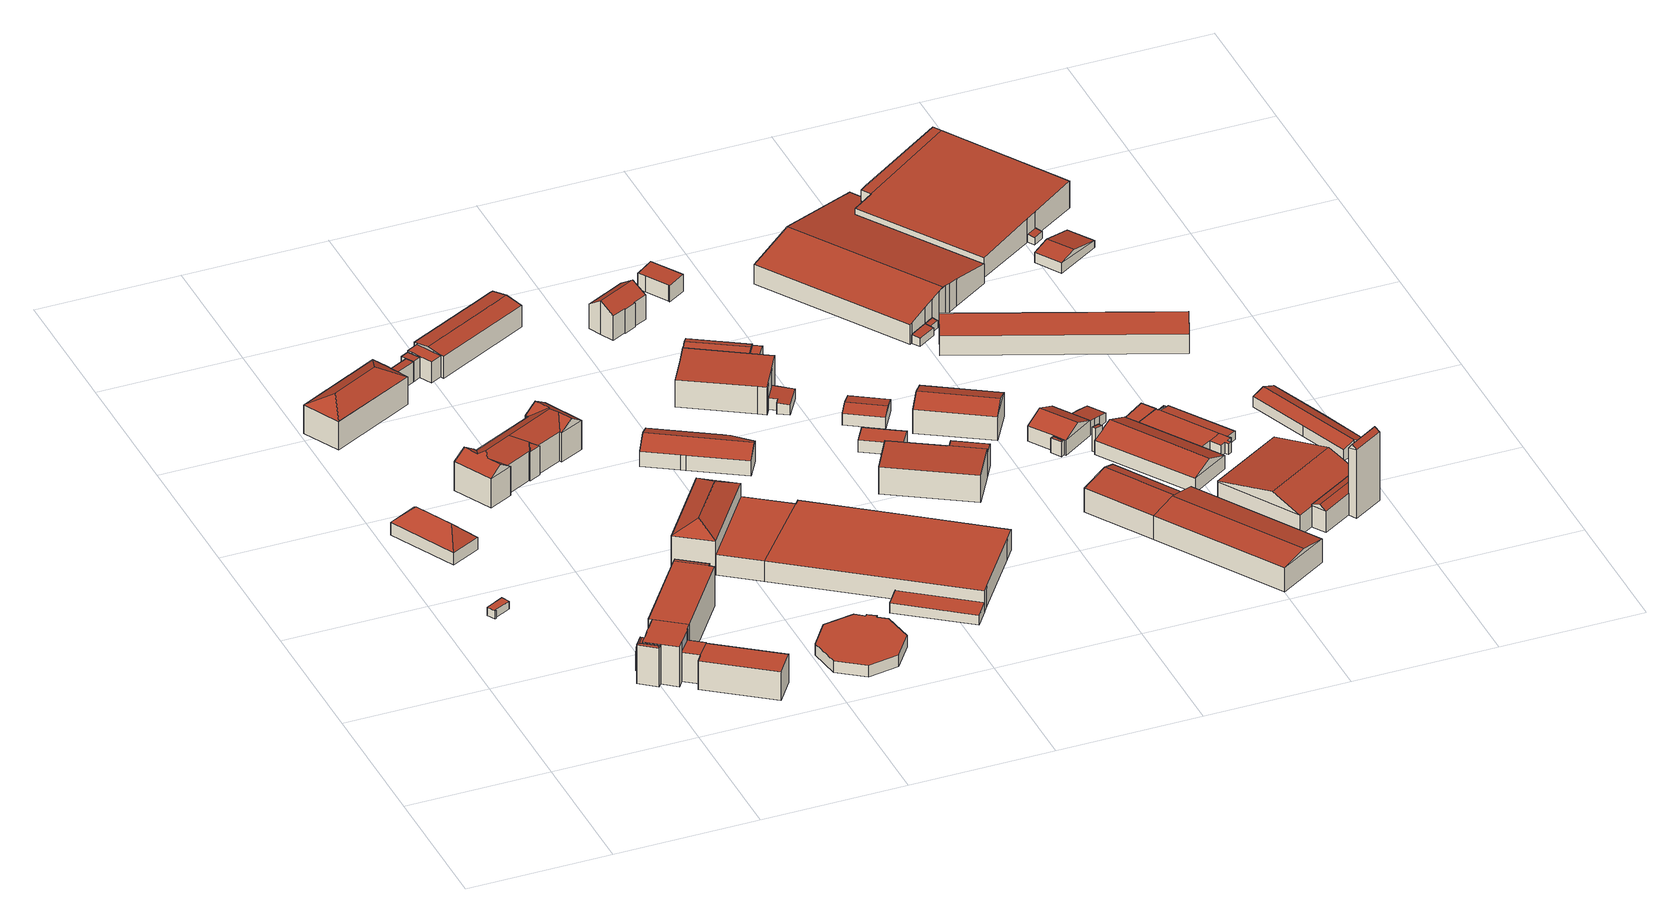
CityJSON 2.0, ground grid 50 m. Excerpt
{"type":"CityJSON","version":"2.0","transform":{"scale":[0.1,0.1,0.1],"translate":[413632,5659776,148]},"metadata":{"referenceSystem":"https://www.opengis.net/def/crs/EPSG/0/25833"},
"CityObjects":{
"building1":{"type":"Building","attributes":{"Dachtyp_tdc":"tdcPolyFlatRoof","Gemeindeschluessel":14612000,"Dachneigung":0,"QualitaetDacherkennung":0,"Geometrietyp2DReferenz":"3000","BezugspunktDach":"2000","measuredHeight":3,"function":"31001_2000"},"geometry":[{"type":"MultiSurface","lod":"2","boundaries":[[[0,1,2,3,4,5]],[[5,4,6,7]],[[4,3,8,6]],[[3,2,9,8]],[[2,1,10,9]],[[1,0,11,10]],[[0,5,7,11]],[[7,6,8,9,10,11]]],"semantics":{"surfaces":[{"type":"RoofSurface"},{"type":"WallSurface"},{"type":"GroundSurface"}],"values":[0,1,1,1,1,1,1,2]}}]},
"building2":{"type":"Building","attributes":{"Dachtyp_tdc":"tdcHipRoof","Gemeindeschluessel":14612000,"Dachneigung":44.14,"QualitaetDacherkennung":78,"Geometrietyp2DReferenz":"3000","measuredHeight":10.02,"function":"31001_2000","roofType":"3200"},"geometry":[{"type":"Solid","lod":"2","boundaries":[[[[12,13,14,15]],[[13,16,17,14]],[[16,18,19,17]],[[18,12,15,19]],[[16,13,20]],[[12,18,21]],[[13,12,21,20]],[[18,16,20,21]],[[15,14,17,19]]]],"semantics":{"surfaces":[{"type":"WallSurface"},{"type":"RoofSurface"},{"type":"GroundSurface"}],"values":[[0,0,0,0,1,1,1,1,2]]}}]},
"building3":{"type":"Building","attributes":{"Gemeindeschluessel":14612000,"Geometrietyp2DReferenz":"3000","function":"31001_9998","roofType":"9999"},"children":["building3-1","building3-2","building3-3","building3-4","building3-5","building3-6","building3-7"]},
"building3-1":{"type":"BuildingPart","attributes":{"Dachtyp_tdc":"tdcFreeFormRoof","Dachneigung":21.43,"QualitaetDacherkennung":30,"Geometrietyp2DReferenz":"3000","measuredHeight":14.86,"roofType":"5000"},"parents":["building3"],"geometry":[{"type":"MultiSurface","lod":"2","boundaries":[[[22,23,24,25]],[[23,26,27,24]],[[26,28,29,27]],[[28,30,31,29]],[[32,33,34,30]],[[32,30,28]],[[35,33,32,28,26]],[[36,35,26,23]],[[36,23,22]],[[33,35,36,22,34]],[[25,24,27,29,31,37]]],"semantics":{"surfaces":[{"type":"WallSurface"},{"type":"RoofSurface"},{"type":"GroundSurface"}],"values":[0,0,0,0,1,1,1,1,1,1,2]}}]},
"building3-2":{"type":"BuildingPart","attributes":{"Dachtyp_tdc":"tdcPolyFlatRoof","Dachneigung":0,"QualitaetDacherkennung":71,"Geometrietyp2DReferenz":"3000","measuredHeight":10.78,"roofType":"1000"},"parents":["building3"],"geometry":[{"type":"MultiSurface","lod":"2","boundaries":[[[38,39,40,41]],[[39,42,43,40]],[[44,45,46,47]],[[45,38,41,46]],[[45,44,42,39,38]],[[41,40,43,47,46]]],"semantics":{"surfaces":[{"type":"WallSurface"},{"type":"RoofSurface"},{"type":"GroundSurface"}],"values":[0,0,0,0,1,2]}}]},
"building3-3":{"type":"BuildingPart","attributes":{"Dachtyp_tdc":"tdcPolyFlatRoof","Dachneigung":0,"QualitaetDacherkennung":77,"Geometrietyp2DReferenz":"3000","measuredHeight":15,"roofType":"1000"},"parents":["building3"],"geometry":[{"type":"MultiSurface","lod":"2","boundaries":[[[48,49,50]],[[48,51,52,49]],[[51,53,22,25,52]],[[54,55,56,57,31,30]],[[58,59,60,61,62,63]],[[64,65,66,67,68]],[[65,69,70,71,66]],[[69,65,64,59,58,55,54,72,53,51,48]],[[49,52,25,37,31,57,62,61,67,66,71]]],"semantics":{"surfaces":[{"type":"WallSurface"},{"type":"RoofSurface"},{"type":"GroundSurface"}],"values":[0,0,0,0,0,0,0,1,2]}}]},
"building3-4":{"type":"BuildingPart","attributes":{"Dachtyp_tdc":"tdcPolyFlatRoof","Dachneigung":0,"QualitaetDacherkennung":55,"Geometrietyp2DReferenz":"3000","measuredHeight":14.89,"roofType":"1000"},"parents":["building3"],"geometry":[{"type":"MultiSurface","lod":"2","boundaries":[[[60,73,74,61]],[[73,75,76,77,74]],[[78,79,80,81,82]],[[79,68,67,80]],[[68,79,78,75,73,60]],[[61,74,77,81,80,67]]],"semantics":{"surfaces":[{"type":"WallSurface"},{"type":"RoofSurface"},{"type":"GroundSurface"}],"values":[0,0,0,0,1,2]}}]},
"building3-5":{"type":"BuildingPart","attributes":{"Dachtyp_tdc":"tdcGableRoof","Dachneigung":65.38,"QualitaetDacherkennung":5,"Geometrietyp2DReferenz":"3000","measuredHeight":8.2,"roofType":"3100"},"parents":["building3"],"geometry":[{"type":"MultiSurface","lod":"2","boundaries":[[[56,83,84,57]],[[83,85,86,84]],[[85,63,62,86]],[[85,83,87]],[[83,56,88,87]],[[63,85,87,88]],[[57,84,86,62]]],"semantics":{"surfaces":[{"type":"WallSurface"},{"type":"RoofSurface"},{"type":"GroundSurface"}],"values":[0,0,0,0,1,1,2]}}]},
"building3-6":{"type":"BuildingPart","attributes":{"Dachtyp_tdc":"tdcPolyFlatRoof","Dachneigung":0,"QualitaetDacherkennung":82,"Geometrietyp2DReferenz":"3000","measuredHeight":11.06,"roofType":"1000"},"parents":["building3"],"geometry":[{"type":"MultiSurface","lod":"2","boundaries":[[[89,50,49,43,42]],[[70,90,47,71]],[[90,44,47]],[[70,50,89,90]],[[43,49,71,47]]],"semantics":{"surfaces":[{"type":"WallSurface"},{"type":"RoofSurface"},{"type":"GroundSurface"}],"values":[0,0,0,1,2]}}]},
"building3-7":{"type":"BuildingPart","attributes":{"Dachtyp_tdc":"tdcPolyFlatRoof","Dachneigung":7.78,"QualitaetDacherkennung":35,"Geometrietyp2DReferenz":"3000","measuredHeight":14.81,"roofType":"2100"},"parents":["building3"],"geometry":[{"type":"MultiSurface","lod":"2","boundaries":[[[91,82,81,92]],[[76,93,94,77]],[[93,91,92,94]],[[93,76,82,91]],[[92,81,77,94]]],"semantics":{"surfaces":[{"type":"WallSurface"},{"type":"RoofSurface"},{"type":"GroundSurface"}],"values":[0,0,0,1,2]}}]},
"building4":{"type":"Building","attributes":{"Dachtyp_tdc":"tdcFreeFormRoof","Gemeindeschluessel":14612000,"Dachneigung":28.61,"QualitaetDacherkennung":52,"Geometrietyp2DReferenz":"3000","measuredHeight":14.61,"function":"31001_2000","roofType":"5000"},"geometry":[{"type":"Solid","lod":"2","boundaries":[[[[95,96,97,98]],[[96,99,100,97]],[[99,101,102,100]],[[101,103,104,102]],[[103,105,106,104]],[[105,95,98,106]],[[107,103,101,99,96]],[[105,108,109,95]],[[107,96,95,109]],[[103,107,109,108]],[[105,103,108]],[[98,97,100,102,104,106]]]],"semantics":{"surfaces":[{"type":"WallSurface"},{"type":"RoofSurface"},{"type":"GroundSurface"}],"values":[[0,0,0,0,0,0,1,1,1,1,0,2]]}}]},
"building5":{"type":"Building","attributes":{"Dachtyp_tdc":"tdcPolyFlatRoof","Gemeindeschluessel":14612000,"Dachneigung":3.19,"QualitaetDacherkennung":68,"Geometrietyp2DReferenz":"3000","measuredHeight":7.58,"function":"31001_2000","roofType":"2100"},"geometry":[{"type":"Solid","lod":"2","boundaries":[[[[110,111,112,113]],[[111,114,115,112]],[[114,116,117,115]],[[116,110,113,117]],[[116,114,111,110]],[[113,112,115,117]]]],"semantics":{"surfaces":[{"type":"WallSurface"},{"type":"RoofSurface"},{"type":"GroundSurface"}],"values":[[0,0,0,0,1,2]]}}]},
"building6":{"type":"Building","attributes":{"Dachtyp_tdc":"tdcFreeFormRoof","Gemeindeschluessel":14612000,"Dachneigung":33.71,"QualitaetDacherkennung":66,"Geometrietyp2DReferenz":"3000","measuredHeight":15.22,"function":"31001_9998","roofType":"5000"},"geometry":[{"type":"Solid","lod":"2","boundaries":[[[[118,119,120,121]],[[119,122,123,120]],[[122,124,125,123]],[[124,126,127,125]],[[126,128,129,127]],[[128,130,131,129]],[[130,132,133,131]],[[132,134,135,133]],[[134,136,137,135]],[[136,138,139,137]],[[138,140,141,139]],[[140,142,143,141]],[[142,144,145,143]],[[144,146,147,145]],[[146,148,149,147]],[[148,118,121,149]],[[150,151,152,153,154,148,146]],[[155,150,146,144]],[[155,144,142]],[[156,157,151,150,155,142,140]],[[156,140,138]],[[157,156,138,136]],[[158,152,151,157,136,134]],[[159,158,134,132]],[[159,132,130]],[[152,158,159,130,128]],[[160,153,152,128,126]],[[161,160,126,124]],[[161,124,122]],[[162,154,153,160,161,122,119]],[[162,119,118]],[[154,162,118,148]],[[121,120,123,125,127,129,131,133,135,137,139,141,143,145,147,149]]]],"semantics":{"surfaces":[{"type":"WallSurface"},{"type":"RoofSurface"},{"type":"GroundSurface"}],"values":[[0,0,0,0,0,0,0,0,0,0,0,0,0,0,0,0,1,1,0,1,0,1,1,1,1,1,1,1,0,1,0,1,2]]}}]},
"building7":{"type":"Building","attributes":{"Dachtyp_tdc":"tdcPolyFlatRoof","Gemeindeschluessel":14612000,"Dachneigung":3.32,"QualitaetDacherkennung":42,"Geometrietyp2DReferenz":"3000","measuredHeight":7.61,"function":"31001_2000","roofType":"2100"},"geometry":[{"type":"Solid","lod":"2","boundaries":[[[[163,164,165,115]],[[164,166,167,165]],[[166,168,169,167]],[[168,170,171,169]],[[170,172,117,171]],[[172,163,115,117]],[[172,170,168,166,164,163]],[[115,165,167,169,171,117]]]],"semantics":{"surfaces":[{"type":"WallSurface"},{"type":"RoofSurface"},{"type":"GroundSurface"}],"values":[[0,0,0,0,0,0,1,2]]}}]},
"building8":{"type":"Building","attributes":{"Dachtyp_tdc":"tdcPolyFlatRoof","Gemeindeschluessel":14612000,"Dachneigung":0,"QualitaetDacherkennung":71,"Geometrietyp2DReferenz":"3000","measuredHeight":4.31,"function":"31001_9998","roofType":"1000"},"geometry":[{"type":"Solid","lod":"2","boundaries":[[[[173,174,175,176]],[[174,177,178,175]],[[177,179,180,178]],[[179,181,182,180]],[[181,183,184,182]],[[183,185,186,184]],[[185,187,188,186]],[[187,189,190,188]],[[189,191,192,190]],[[191,193,194,192]],[[193,195,196,194]],[[195,173,176,196]],[[195,193,191,189,187,185,183,181,179,177,174,173]],[[176,175,178,180,182,184,186,188,190,192,194,196]]]],"semantics":{"surfaces":[{"type":"WallSurface"},{"type":"RoofSurface"},{"type":"GroundSurface"}],"values":[[0,0,0,0,0,0,0,0,0,0,0,0,1,2]]}}]},
"building9":{"type":"Building","attributes":{"name":"njumii Bildungszentrum des Handwerk","Dachtyp_tdc":"tdcHipRoof","Gemeindeschluessel":14612000,"Dachneigung":28.1,"QualitaetDacherkennung":53,"Geometrietyp2DReferenz":"3000","measuredHeight":16.31,"function":"31001_3021","roofType":"3200"},"geometry":[{"type":"Solid","lod":"2","boundaries":[[[[197,198,199,200]],[[198,201,202,199]],[[201,203,204,202]],[[203,197,200,204]],[[201,198,205]],[[197,203,206]],[[198,197,206,205]],[[203,201,205,206]],[[200,199,202,204]]]],"semantics":{"surfaces":[{"type":"WallSurface"},{"type":"RoofSurface"},{"type":"GroundSurface"}],"values":[[0,0,0,0,1,1,1,1,2]]}}]},
"building10":{"type":"Building","attributes":{"Gemeindeschluessel":14612000,"Geometrietyp2DReferenz":"3000","function":"31001_2000","roofType":"9999"},"children":["building10-1","building10-2"]},
"building10-1":{"type":"BuildingPart","attributes":{"Dachtyp_tdc":"tdcGableRoof","Dachneigung":10.01,"QualitaetDacherkennung":63,"Geometrietyp2DReferenz":"3000","measuredHeight":9.34,"roofType":"3100"},"parents":["building10"],"geometry":[{"type":"MultiSurface","lod":"2","boundaries":[[[207,208,209]],[[210,211,212]],[[210,213,214,211]],[[213,215,216,214]],[[215,217,218,216]],[[217,219,220,218]],[[219,221,222,220]],[[221,223,224,222]],[[223,225,226,224]],[[225,227,228,226]],[[227,229,230,228]],[[229,207,209,230]],[[225,223,221,219,217,215,213,210,231]],[[231,207,229,227,225]],[[209,232,211,214,216,218,220,222,224,226,228,230]]],"semantics":{"surfaces":[{"type":"WallSurface"},{"type":"RoofSurface"},{"type":"GroundSurface"}],"values":[0,0,0,0,0,0,0,0,0,0,0,0,1,1,2]}}]},
"building10-2":{"type":"BuildingPart","attributes":{"Dachtyp_tdc":"tdcPolyFlatRoof","Dachneigung":0,"QualitaetDacherkennung":56,"Geometrietyp2DReferenz":"3000","measuredHeight":8.01,"roofType":"1000"},"parents":["building10"],"geometry":[{"type":"MultiSurface","lod":"2","boundaries":[[[208,233,234,209]],[[233,235,236,234]],[[235,237,238,236]],[[237,239,240,238]],[[239,212,211,240]],[[239,237,235,233,208,241,212]],[[211,232,209,234,236,238,240]]],"semantics":{"surfaces":[{"type":"WallSurface"},{"type":"RoofSurface"},{"type":"GroundSurface"}],"values":[0,0,0,0,0,1,2]}}]},
"building11":{"type":"Building","attributes":{"Dachtyp_tdc":"tdcFreeFormRoof","Gemeindeschluessel":14612000,"Dachneigung":21.23,"QualitaetDacherkennung":90,"Geometrietyp2DReferenz":"3000","measuredHeight":8.25,"function":"31001_2000","roofType":"5000"},"geometry":[{"type":"Solid","lod":"2","boundaries":[[[[242,243,244,245]],[[243,246,247,244]],[[246,248,249,247]],[[248,250,251,249]],[[250,252,253,251]],[[252,254,255,253]],[[254,256,257,255]],[[256,242,245,257]],[[258,254,252,250,248,259]],[[242,256,258,259,246,243]],[[256,254,258]],[[248,246,259]],[[245,244,247,249,251,253,255,257]]]],"semantics":{"surfaces":[{"type":"WallSurface"},{"type":"RoofSurface"},{"type":"GroundSurface"}],"values":[[0,0,0,0,0,0,0,0,1,1,0,0,2]]}}]},
"building12":{"type":"Building","attributes":{"name":"njumii Bildungszentrum des Handwerk","Gemeindeschluessel":14612000,"Geometrietyp2DReferenz":"3000","function":"31001_3021","roofType":"9999"},"children":["building12-1","building12-2"]},
"building12-1":{"type":"BuildingPart","attributes":{"Dachtyp_tdc":"tdcPolyFlatRoof","Dachneigung":0,"QualitaetDacherkennung":33,"Geometrietyp2DReferenz":"3000","measuredHeight":7.77,"roofType":"1000"},"parents":["building12"],"geometry":[{"type":"MultiSurface","lod":"2","boundaries":[[[260,261,204,262,263]],[[261,264,202,204]],[[264,265,266,267,202]],[[265,264,261,260]],[[262,204,202,267]]],"semantics":{"surfaces":[{"type":"WallSurface"},{"type":"RoofSurface"},{"type":"GroundSurface"}],"values":[0,0,0,1,2]}}]},
"building12-2":{"type":"BuildingPart","attributes":{"Dachtyp_tdc":"tdcPolyFlatRoof","Dachneigung":0,"QualitaetDacherkennung":28,"Geometrietyp2DReferenz":"3000","measuredHeight":7.71,"roofType":"1000"},"parents":["building12"],"geometry":[{"type":"MultiSurface","lod":"2","boundaries":[[[266,268,269,267]],[[268,270,271,269]],[[270,272,273,271]],[[272,274,275,273]],[[274,276,277,275]],[[276,278,279,277]],[[278,263,262,279]],[[278,276,274,272,270,268,266,263]],[[262,267,269,271,273,275,277,279]]],"semantics":{"surfaces":[{"type":"WallSurface"},{"type":"RoofSurface"},{"type":"GroundSurface"}],"values":[0,0,0,0,0,0,0,1,2]}}]},
"building13":{"type":"Building","attributes":{"name":"njumii Bildungszentrum des Handwerk","Dachtyp_tdc":"tdcPolyFlatRoof","Gemeindeschluessel":14612000,"Dachneigung":0,"QualitaetDacherkennung":77,"Geometrietyp2DReferenz":"3000","measuredHeight":3.69,"function":"31001_3021","roofType":"1000"},"geometry":[{"type":"Solid","lod":"2","boundaries":[[[[280,281,282,283]],[[284,285,286,287]],[[283,282,285,284]],[[282,281,286,285]],[[281,280,287,286]],[[280,283,284,287]]]],"semantics":{"surfaces":[{"type":"RoofSurface"},{"type":"GroundSurface"},{"type":"WallSurface"}],"values":[[0,1,2,2,2,2]]}}]},
"building14":{"type":"Building","attributes":{"Dachtyp_tdc":"tdcGableRoof","Gemeindeschluessel":14612000,"Dachneigung":32.57,"QualitaetDacherkennung":72,"Geometrietyp2DReferenz":"3000","measuredHeight":12.5,"function":"31001_9998","roofType":"3100"},"geometry":[{"type":"Solid","lod":"2","boundaries":[[[[288,289,290,291]],[[289,292,293,290]],[[292,294,295,293]],[[294,296,297,295]],[[296,298,299,297]],[[298,300,301,299]],[[300,302,303,301]],[[302,304,305,303]],[[304,306,307,305]],[[306,288,291,307]],[[302,300,298,296]],[[296,294,292,289,288,306,304,302]],[[291,290,293,295,297,299,301,303,305,307]]]],"semantics":{"surfaces":[{"type":"WallSurface"},{"type":"RoofSurface"},{"type":"GroundSurface"}],"values":[[0,0,0,0,0,0,0,0,0,0,1,1,2]]}}]},
"building15":{"type":"Building","attributes":{"Dachtyp_tdc":"tdcPolyFlatRoof","Gemeindeschluessel":14612000,"Dachneigung":6.71,"QualitaetDacherkennung":59,"Geometrietyp2DReferenz":"3000","measuredHeight":12.02,"function":"31001_2000","roofType":"2100"},"geometry":[{"type":"Solid","lod":"2","boundaries":[[[[308,309,310,311]],[[309,312,313,310]],[[312,314,315,313]],[[314,316,317,315]],[[316,318,319,317]],[[318,320,321,319]],[[320,322,323,321]],[[322,308,311,323]],[[322,320,318,316,314,312,309,308]],[[311,310,313,315,317,319,321,323]]]],"semantics":{"surfaces":[{"type":"WallSurface"},{"type":"RoofSurface"},{"type":"GroundSurface"}],"values":[[0,0,0,0,0,0,0,0,1,2]]}}]},
"building16":{"type":"Building","attributes":{"Dachtyp_tdc":"tdcPolyFlatRoof","Gemeindeschluessel":14612000,"Dachneigung":4.44,"QualitaetDacherkennung":69,"Geometrietyp2DReferenz":"3000","measuredHeight":4.45,"function":"31001_2000","roofType":"2100"},"geometry":[{"type":"Solid","lod":"2","boundaries":[[[[324,325,326,327]],[[325,328,329,326]],[[328,330,331,329]],[[330,332,333,331]],[[332,334,335,333]],[[334,324,327,335]],[[334,332,330,328,325,324]],[[327,326,329,331,333,335]]]],"semantics":{"surfaces":[{"type":"WallSurface"},{"type":"RoofSurface"},{"type":"GroundSurface"}],"values":[[0,0,0,0,0,0,1,2]]}}]},
"building17":{"type":"Building","attributes":{"Dachtyp_tdc":"tdcGableRoof","Gemeindeschluessel":14612000,"Dachneigung":14.86,"QualitaetDacherkennung":78,"Geometrietyp2DReferenz":"3000","measuredHeight":4.17,"function":"31001_2000","roofType":"3100"},"geometry":[{"type":"Solid","lod":"2","boundaries":[[[[336,337,338,339]],[[337,340,341,338]],[[340,342,343,341]],[[342,336,339,343]],[[340,337,344]],[[336,342,345]],[[337,336,345,344]],[[342,340,344,345]],[[339,338,341,343]]]],"semantics":{"surfaces":[{"type":"WallSurface"},{"type":"RoofSurface"},{"type":"GroundSurface"}],"values":[[0,0,0,0,0,0,1,1,2]]}}]},
"building18":{"type":"Building","attributes":{"Dachtyp_tdc":"tdcPolyFlatRoof","Gemeindeschluessel":14612000,"Dachneigung":0,"QualitaetDacherkennung":74,"Geometrietyp2DReferenz":"3000","measuredHeight":3,"function":"31001_2000","roofType":"1000"},"geometry":[{"type":"Solid","lod":"2","boundaries":[[[[346,347,348,349]],[[347,350,351,348]],[[350,352,353,351]],[[352,346,349,353]],[[352,350,347,346]],[[349,348,351,353]]]],"semantics":{"surfaces":[{"type":"WallSurface"},{"type":"RoofSurface"},{"type":"GroundSurface"}],"values":[[0,0,0,0,1,2]]}}]},
"building19":{"type":"Building","attributes":{"Dachtyp_tdc":"tdcPolyFlatRoof","Gemeindeschluessel":14612000,"Dachneigung":0,"QualitaetDacherkennung":58,"Geometrietyp2DReferenz":"3000","measuredHeight":4.55,"function":"31001_2000","roofType":"1000"},"geometry":[{"type":"Solid","lod":"2","boundaries":[[[[354,355,356,357]],[[355,358,359,356]],[[358,360,361,359]],[[360,354,357,361]],[[360,358,355,354]],[[357,356,359,361]]]],"semantics":{"surfaces":[{"type":"WallSurface"},{"type":"RoofSurface"},{"type":"GroundSurface"}],"values":[[0,0,0,0,1,2]]}}]},
"building20":{"type":"Building","attributes":{"Dachtyp_tdc":"tdcPolyFlatRoof","Gemeindeschluessel":14612000,"Dachneigung":4.33,"QualitaetDacherkennung":83,"Geometrietyp2DReferenz":"3000","measuredHeight":6.49,"function":"31001_2000","roofType":"2100"},"geometry":[{"type":"Solid","lod":"2","boundaries":[[[[362,363,364,365]],[[363,366,367,364]],[[366,368,369,367]],[[368,370,371,369]],[[370,372,373,371]],[[372,374,375,373]],[[374,376,377,375]],[[376,362,365,377]],[[376,374,372,370,368,366,363,362]],[[365,364,367,369,371,373,375,377]]]],"semantics":{"surfaces":[{"type":"WallSurface"},{"type":"RoofSurface"},{"type":"GroundSurface"}],"values":[[0,0,0,0,0,0,0,0,1,2]]}}]},
"building21":{"type":"Building","attributes":{"Gemeindeschluessel":14612000,"Geometrietyp2DReferenz":"3000","function":"31001_2000","roofType":"9999"},"children":["building21-1","building21-2"]},
"building21-1":{"type":"BuildingPart","attributes":{"Dachtyp_tdc":"tdcPolyFlatRoof","Dachneigung":3.31,"QualitaetDacherkennung":90,"Geometrietyp2DReferenz":"3000","measuredHeight":11.07,"roofType":"2100"},"parents":["building21"],"geometry":[{"type":"MultiSurface","lod":"2","boundaries":[[[378,379,380,381]],[[379,382,383,384,380]],[[385,386,387,388,389]],[[386,378,381,387]],[[386,385,382,379,378]],[[381,380,384,388,387]]],"semantics":{"surfaces":[{"type":"WallSurface"},{"type":"RoofSurface"},{"type":"GroundSurface"}],"values":[0,0,0,0,1,2]}}]},
"building21-2":{"type":"BuildingPart","attributes":{"Dachtyp_tdc":"tdcPolyFlatRoof","Dachneigung":3.82,"QualitaetDacherkennung":57,"Geometrietyp2DReferenz":"3000","measuredHeight":8.74,"roofType":"2100"},"parents":["building21"],"geometry":[{"type":"MultiSurface","lod":"2","boundaries":[[[390,389,388,391]],[[383,392,393,384]],[[392,390,391,393]],[[392,383,389,390]],[[391,388,384,393]]],"semantics":{"surfaces":[{"type":"WallSurface"},{"type":"RoofSurface"},{"type":"GroundSurface"}],"values":[0,0,0,1,2]}}]},
"building22":{"type":"Building","attributes":{"Dachtyp_tdc":"tdcGableRoof","Gemeindeschluessel":14612000,"Dachneigung":11.08,"QualitaetDacherkennung":81,"Geometrietyp2DReferenz":"3000","measuredHeight":5.49,"function":"31001_2000","roofType":"3100"},"geometry":[{"type":"Solid","lod":"2","boundaries":[[[[394,395,396,397]],[[398,399,400,401]],[[402,403,399,398]],[[403,395,400,399]],[[395,394,401,400]],[[394,402,398,401]],[[395,403,396]],[[402,394,397]],[[403,402,397,396]]]],"semantics":{"surfaces":[{"type":"RoofSurface"},{"type":"GroundSurface"},{"type":"WallSurface"}],"values":[[0,1,2,2,2,2,2,2,0]]}}]},
"building23":{"type":"Building","attributes":{"Dachtyp_tdc":"tdcGableRoof","Gemeindeschluessel":14612000,"Dachneigung":19.67,"QualitaetDacherkennung":90,"Geometrietyp2DReferenz":"3000","measuredHeight":11.4,"function":"31001_2000","roofType":"3100"},"geometry":[{"type":"Solid","lod":"2","boundaries":[[[[404,405,406,407]],[[405,408,409,406]],[[408,410,411,409]],[[410,404,407,411]],[[408,405,412]],[[404,410,413]],[[405,404,413,412]],[[410,408,412,413]],[[407,406,409,411]]]],"semantics":{"surfaces":[{"type":"WallSurface"},{"type":"RoofSurface"},{"type":"GroundSurface"}],"values":[[0,0,0,0,0,0,1,1,2]]}}]},
"building24":{"type":"Building","attributes":{"Dachtyp_tdc":"tdcFreeFormRoof","Gemeindeschluessel":14612000,"Dachneigung":16.99,"QualitaetDacherkennung":19,"Geometrietyp2DReferenz":"3000","measuredHeight":5.71,"function":"31001_2000","roofType":"5000"},"geometry":[{"type":"Solid","lod":"2","boundaries":[[[[414,415,416,417]],[[415,418,419,416]],[[418,420,421,419]],[[420,414,417,421]],[[422,423,420,418]],[[422,418,415]],[[423,422,415,414]],[[423,414,420]],[[417,416,419,421]]]],"semantics":{"surfaces":[{"type":"WallSurface"},{"type":"RoofSurface"},{"type":"GroundSurface"}],"values":[[0,0,0,0,1,1,1,1,2]]}}]},
"building25":{"type":"Building","attributes":{"Dachtyp_tdc":"tdcFreeFormRoof","Gemeindeschluessel":14612000,"Dachneigung":25.31,"QualitaetDacherkennung":89,"Geometrietyp2DReferenz":"3000","measuredHeight":8.8,"function":"31001_2000","roofType":"5000"},"geometry":[{"type":"Solid","lod":"2","boundaries":[[[[424,425,426,427]],[[425,428,429,426]],[[428,430,431,429]],[[430,432,433,431]],[[432,434,435,433]],[[434,436,437,435]],[[436,424,427,437]],[[438,432,430,428,439]],[[436,434,438,439,425,424]],[[428,425,439]],[[434,432,438]],[[427,426,429,431,433,435,437]]]],"semantics":{"surfaces":[{"type":"WallSurface"},{"type":"RoofSurface"},{"type":"GroundSurface"}],"values":[[0,0,0,0,0,0,0,1,1,0,0,2]]}}]},
"building26":{"type":"Building","attributes":{"Dachtyp_tdc":"tdcPolyFlatRoof","Gemeindeschluessel":14612000,"Dachneigung":8.41,"QualitaetDacherkennung":62,"Geometrietyp2DReferenz":"3000","measuredHeight":3.42,"function":"31001_2000","roofType":"2100"},"geometry":[{"type":"Solid","lod":"2","boundaries":[[[[440,441,442,443]],[[441,444,445,442]],[[444,446,447,445]],[[446,448,449,447]],[[448,440,443,449]],[[448,446,444,441,440]],[[443,442,445,447,449]]]],"semantics":{"surfaces":[{"type":"WallSurface"},{"type":"RoofSurface"},{"type":"GroundSurface"}],"values":[[0,0,0,0,0,1,2]]}}]},
"building27":{"type":"Building","attributes":{"Gemeindeschluessel":14612000,"Geometrietyp2DReferenz":"3000","function":"31001_2000","roofType":"9999"},"children":["building27-1","building27-2"]},
"building27-1":{"type":"BuildingPart","attributes":{"Dachtyp_tdc":"tdcGableRoof","Dachneigung":10.46,"QualitaetDacherkennung":80,"Geometrietyp2DReferenz":"3000","measuredHeight":10.78,"roofType":"3100"},"parents":["building27"],"geometry":[{"type":"MultiSurface","lod":"2","boundaries":[[[450,451,452,453]],[[451,454,455,452]],[[454,456,457,455]],[[454,451,458]],[[451,450,459,460,461,458]],[[456,454,458,461]],[[453,452,455,457,462]]],"semantics":{"surfaces":[{"type":"WallSurface"},{"type":"RoofSurface"},{"type":"GroundSurface"}],"values":[0,0,0,0,1,1,2]}}]},
"building27-2":{"type":"BuildingPart","attributes":{"Dachtyp_tdc":"tdcGableRoof","Dachneigung":10,"QualitaetDacherkennung":75,"Geometrietyp2DReferenz":"3000","measuredHeight":10.82,"roofType":"3100"},"parents":["building27"],"geometry":[{"type":"MultiSurface","lod":"2","boundaries":[[[463,464,465,462,466]],[[467,468,457,456]],[[467,463,466,468]],[[463,467,469]],[[464,463,469,470,459]],[[467,456,460,470,469]],[[466,462,457,468]]],"semantics":{"surfaces":[{"type":"WallSurface"},{"type":"RoofSurface"},{"type":"GroundSurface"}],"values":[0,0,0,0,1,1,2]}}]},
"building28":{"type":"Building","attributes":{"Dachtyp_tdc":"tdcPolyFlatRoof","Gemeindeschluessel":14612000,"Dachneigung":13.82,"QualitaetDacherkennung":36,"Geometrietyp2DReferenz":"3000","measuredHeight":9.04,"function":"31001_2000","roofType":"2100"},"geometry":[{"type":"Solid","lod":"2","boundaries":[[[[471,472,473,474]],[[472,475,476,473]],[[475,477,478,476]],[[477,471,474,478]],[[477,475,472,471]],[[474,473,476,478]]]],"semantics":{"surfaces":[{"type":"WallSurface"},{"type":"RoofSurface"},{"type":"GroundSurface"}],"values":[[0,0,0,0,1,2]]}}]},
"building29":{"type":"Building","attributes":{"Dachtyp_tdc":"tdcPolyFlatRoof","Gemeindeschluessel":14612000,"Dachneigung":12.2,"QualitaetDacherkennung":61,"Geometrietyp2DReferenz":"3000","measuredHeight":3.18,"function":"31001_2000","roofType":"2100"},"geometry":[{"type":"Solid","lod":"2","boundaries":[[[[479,480,481,482]],[[480,483,484,481]],[[483,485,486,484]],[[485,479,482,486]],[[485,483,480,479]],[[482,481,484,486]]]],"semantics":{"surfaces":[{"type":"WallSurface"},{"type":"RoofSurface"},{"type":"GroundSurface"}],"values":[[0,0,0,0,1,2]]}}]},
"building30":{"type":"Building","attributes":{"Dachtyp_tdc":"tdcFreeFormRoof","Gemeindeschluessel":14612000,"Dachneigung":10,"QualitaetDacherkennung":24,"Geometrietyp2DReferenz":"3000","measuredHeight":11.4,"function":"31001_2000","roofType":"5000"},"geometry":[{"type":"Solid","lod":"2","boundaries":[[[[487,488,489,490]],[[488,491,492,489]],[[491,493,494,492]],[[493,495,496,494]],[[495,497,498,496]],[[497,499,500,498]],[[499,501,502,500]],[[501,503,504,502]],[[503,505,506,504]],[[505,507,508,506]],[[507,509,510,508]],[[509,511,512,510]],[[511,513,484,512]],[[513,514,481,484]],[[514,487,490,481]],[[507,505,503,501,499,497,495,493,515,516,509]],[[493,491,515]],[[511,509,516]],[[490,489,492,494,496,498,500,502,504,506,508,510,512,484,481]],[[513,511,516,515,491,488,487,514]]]],"semantics":{"surfaces":[{"type":"WallSurface"},{"type":"RoofSurface"},{"type":"GroundSurface"}],"values":[[0,0,0,0,0,0,0,0,0,0,0,0,0,0,0,1,0,0,2,1]]}}]},
"building31":{"type":"Building","attributes":{"Dachtyp_tdc":"tdcPolyFlatRoof","Gemeindeschluessel":14612000,"Dachneigung":12.54,"QualitaetDacherkennung":54,"Geometrietyp2DReferenz":"3000","measuredHeight":5.36,"function":"31001_2000","roofType":"2100"},"geometry":[{"type":"Solid","lod":"2","boundaries":[[[[517,518,519,520]],[[518,521,522,519]],[[521,523,524,522]],[[523,525,526,524]],[[525,527,528,526]],[[527,529,530,528]],[[529,517,520,530]],[[529,527,525,523,521,518,517]],[[520,519,522,524,526,528,530]]]],"semantics":{"surfaces":[{"type":"WallSurface"},{"type":"RoofSurface"},{"type":"GroundSurface"}],"values":[[0,0,0,0,0,0,0,1,2]]}}]},
"building32":{"type":"Building","attributes":{"Dachtyp_tdc":"tdcFreeFormRoof","Gemeindeschluessel":14612000,"Dachneigung":22.69,"QualitaetDacherkennung":91,"Geometrietyp2DReferenz":"3000","measuredHeight":8.58,"function":"31001_2000","roofType":"5000"},"geometry":[{"type":"Solid","lod":"2","boundaries":[[[[531,532,533,534]],[[532,535,536,533]],[[535,537,538,536]],[[537,539,540,538]],[[539,541,542,540]],[[541,543,544,542]],[[543,545,546,544]],[[545,531,534,546]],[[547,545,543,541,539,548]],[[531,547,548,537,535,532]],[[531,545,547]],[[539,537,548]],[[534,533,536,538,540,542,544,546]]]],"semantics":{"surfaces":[{"type":"WallSurface"},{"type":"RoofSurface"},{"type":"GroundSurface"}],"values":[[0,0,0,0,0,0,0,0,1,1,0,0,2]]}}]},
"building33":{"type":"Building","attributes":{"Dachtyp_tdc":"tdcPolyFlatRoof","Gemeindeschluessel":14612000,"Dachneigung":0,"QualitaetDacherkennung":70,"Geometrietyp2DReferenz":"3000","measuredHeight":3.95,"function":"31001_2000","roofType":"1000"},"geometry":[{"type":"Solid","lod":"2","boundaries":[[[[549,550,551,552]],[[550,553,554,551]],[[553,555,556,554]],[[555,549,552,556]],[[555,553,550,549]],[[552,551,554,556]]]],"semantics":{"surfaces":[{"type":"WallSurface"},{"type":"RoofSurface"},{"type":"GroundSurface"}],"values":[[0,0,0,0,1,2]]}}]},
"building34":{"type":"Building","attributes":{"Gemeindeschluessel":14612000,"Geometrietyp2DReferenz":"3000","function":"31001_2000","roofType":"9999"},"children":["building34-1","building34-2","building34-3"]},
"building34-1":{"type":"BuildingPart","attributes":{"Dachtyp_tdc":"tdcPolyFlatRoof","Dachneigung":2.57,"QualitaetDacherkennung":82,"Geometrietyp2DReferenz":"3000","measuredHeight":4.39,"roofType":"2100"},"parents":["building34"],"geometry":[{"type":"MultiSurface","lod":"2","boundaries":[[[557,558,559,560]],[[558,561,562,559]],[[561,563,564,562]],[[563,565,566,567,564]],[[568,569,570,571,572]],[[569,557,560,570]],[[569,568,573,574,575,565,563,561,558,557]],[[560,559,562,564,567,576,577,571,570]]],"semantics":{"surfaces":[{"type":"WallSurface"},{"type":"RoofSurface"},{"type":"GroundSurface"}],"values":[0,0,0,0,0,0,1,2]}}]},
"building34-2":{"type":"BuildingPart","attributes":{"Dachtyp_tdc":"tdcPolyFlatRoof","Dachneigung":4.39,"QualitaetDacherkennung":76,"Geometrietyp2DReferenz":"3000","measuredHeight":3.53,"roofType":"2100"},"parents":["building34"],"geometry":[{"type":"MultiSurface","lod":"2","boundaries":[[[578,579,580,581]],[[566,582,583,567]],[[582,578,581,583]],[[582,566,584,585,579,578]],[[581,580,577,576,567,583]]],"semantics":{"surfaces":[{"type":"WallSurface"},{"type":"RoofSurface"},{"type":"GroundSurface"}],"values":[0,0,0,1,2]}}]},
"building34-3":{"type":"BuildingPart","attributes":{"Dachtyp_tdc":"tdcPolyFlatRoof","Dachneigung":0,"QualitaetDacherkennung":81,"Geometrietyp2DReferenz":"3000","measuredHeight":4.07,"roofType":"1000"},"parents":["building34"],"geometry":[{"type":"MultiSurface","lod":"2","boundaries":[[[586,587,588,580,579]],[[587,589,590,588]],[[589,591,592,590]],[[591,593,594,592]],[[593,595,596,594]],[[595,597,598,596]],[[597,572,571,598]],[[597,595,593,591,589,587,586,599,573,572]],[[571,577,580,588,590,592,594,596,598]]],"semantics":{"surfaces":[{"type":"WallSurface"},{"type":"RoofSurface"},{"type":"GroundSurface"}],"values":[0,0,0,0,0,0,0,1,2]}}]},
"building35":{"type":"Building","attributes":{"Dachtyp_tdc":"tdcPolyFlatRoof","Gemeindeschluessel":14612000,"Dachneigung":0,"QualitaetDacherkennung":90,"Geometrietyp2DReferenz":"3000","measuredHeight":7.37,"function":"31001_2000","roofType":"1000"},"geometry":[{"type":"Solid","lod":"2","boundaries":[[[[600,601,602,603]],[[601,604,605,602]],[[604,606,607,605]],[[606,600,603,607]],[[606,604,601,600]],[[603,602,605,607]]]],"semantics":{"surfaces":[{"type":"WallSurface"},{"type":"RoofSurface"},{"type":"GroundSurface"}],"values":[[0,0,0,0,1,2]]}}]},
"building36":{"type":"Building","attributes":{"Gemeindeschluessel":14612000,"Geometrietyp2DReferenz":"3000","function":"31001_2000","roofType":"9999"},"children":["building36-1","building36-2","building36-3"]},
"building36-1":{"type":"BuildingPart","attributes":{"Dachtyp_tdc":"tdcGableRoof","Dachneigung":21.41,"QualitaetDacherkennung":17,"Geometrietyp2DReferenz":"3000","measuredHeight":9.7,"roofType":"3100"},"parents":["building36"],"geometry":[{"type":"MultiSurface","lod":"2","boundaries":[[[608,609,610,611,612]],[[613,614,615,616]],[[614,617,618,619,615]],[[620,621,622,623]],[[613,609,622,621,614]],[[608,623,622,609]],[[617,620,623,608]],[[614,621,620,617]],[[611,610,616,615,619]]],"semantics":{"surfaces":[{"type":"WallSurface"},{"type":"RoofSurface"},{"type":"GroundSurface"}],"values":[0,0,0,1,1,0,0,0,2]}}]},
"building36-2":{"type":"BuildingPart","attributes":{"Dachtyp_tdc":"tdcGableRoof","Dachneigung":54.17,"QualitaetDacherkennung":5,"Geometrietyp2DReferenz":"3000","measuredHeight":27.22,"roofType":"3100"},"parents":["building36"],"geometry":[{"type":"MultiSurface","lod":"2","boundaries":[[[624,625,626,627]],[[625,628,613,616,626]],[[629,624,627,610,609]],[[628,625,630]],[[624,629,631]],[[625,624,631,630]],[[629,628,630,631]],[[627,626,616,610]]],"semantics":{"surfaces":[{"type":"WallSurface"},{"type":"RoofSurface"},{"type":"GroundSurface"}],"values":[0,0,0,0,0,1,1,2]}}]},
"building36-3":{"type":"BuildingPart","attributes":{"Dachtyp_tdc":"tdcGableRoof","Dachneigung":11.41,"QualitaetDacherkennung":9,"Geometrietyp2DReferenz":"3000","measuredHeight":12.42,"roofType":"3100"},"parents":["building36"],"geometry":[{"type":"MultiSurface","lod":"2","boundaries":[[[632,612,611,633]],[[618,634,635,619]],[[634,636,637,635]],[[636,632,633,637]],[[638,639,640,641]],[[618,612,640,639,634]],[[632,641,640,612]],[[636,638,641,632]],[[634,639,638,636]],[[633,611,619,635,637]]],"semantics":{"surfaces":[{"type":"WallSurface"},{"type":"RoofSurface"},{"type":"GroundSurface"}],"values":[0,0,0,0,1,1,0,0,0,2]}}]},
"building37":{"type":"Building","attributes":{"Gemeindeschluessel":14612000,"Geometrietyp2DReferenz":"3000","function":"31001_2000","roofType":"9999"},"children":["building37-1","building37-2"]},
"building37-1":{"type":"BuildingPart","attributes":{"Dachtyp_tdc":"tdcPolyFlatRoof","Dachneigung":3.37,"QualitaetDacherkennung":71,"Geometrietyp2DReferenz":"3000","measuredHeight":10.14,"roofType":"2100"},"parents":["building37"],"geometry":[{"type":"MultiSurface","lod":"2","boundaries":[[[642,643,644,645]],[[642,646,647,643]],[[646,648,649,647]],[[648,650,651,649]],[[650,652,653,651]],[[652,654,655,653]],[[654,656,657,655]],[[654,652,650,648,646,642,645,656]],[[657,644,643,647,649,651,653,655]]],"semantics":{"surfaces":[{"type":"WallSurface"},{"type":"RoofSurface"},{"type":"GroundSurface"}],"values":[0,0,0,0,0,0,0,1,2]}}]},
"building37-2":{"type":"BuildingPart","attributes":{"Dachtyp_tdc":"tdcPolyFlatRoof","Dachneigung":3.34,"QualitaetDacherkennung":59,"Geometrietyp2DReferenz":"3000","measuredHeight":10.12,"roofType":"2100"},"parents":["building37"],"geometry":[{"type":"MultiSurface","lod":"2","boundaries":[[[658,659,657,656]],[[658,660,661,659]],[[660,662,663,661]],[[662,645,644,663]],[[645,662,660,658,656]],[[657,659,661,663,644]]],"semantics":{"surfaces":[{"type":"WallSurface"},{"type":"RoofSurface"},{"type":"GroundSurface"}],"values":[0,0,0,0,1,2]}}]},
"building38":{"type":"Building","attributes":{"Dachtyp_tdc":"tdcPolyFlatRoof","Gemeindeschluessel":14612000,"Dachneigung":9.07,"QualitaetDacherkennung":56,"Geometrietyp2DReferenz":"3000","measuredHeight":3.07,"function":"31001_2000","roofType":"2100"},"geometry":[{"type":"Solid","lod":"2","boundaries":[[[[664,665,666,667]],[[665,668,669,666]],[[668,670,671,669]],[[670,664,667,671]],[[670,668,665,664]],[[667,666,669,671]]]],"semantics":{"surfaces":[{"type":"WallSurface"},{"type":"RoofSurface"},{"type":"GroundSurface"}],"values":[[0,0,0,0,1,2]]}}]},
"building39":{"type":"Building","attributes":{"Dachtyp_tdc":"tdcGableRoof","Gemeindeschluessel":14612000,"Dachneigung":13.53,"QualitaetDacherkennung":66,"Geometrietyp2DReferenz":"3000","measuredHeight":5.32,"function":"31001_2000","roofType":"3100"},"geometry":[{"type":"Solid","lod":"2","boundaries":[[[[672,673,674,675]],[[673,676,677,674]],[[676,678,679,677]],[[678,672,675,679]],[[676,673,680]],[[672,678,681]],[[673,672,681,680]],[[678,676,680,681]],[[675,674,677,679]]]],"semantics":{"surfaces":[{"type":"WallSurface"},{"type":"RoofSurface"},{"type":"GroundSurface"}],"values":[[0,0,0,0,0,0,1,1,2]]}}]},
"building40":{"type":"Building","attributes":{"Dachtyp_tdc":"tdcGableRoof","Gemeindeschluessel":14612000,"Dachneigung":21.51,"QualitaetDacherkennung":49,"Geometrietyp2DReferenz":"3000","measuredHeight":5.72,"function":"31001_2000","roofType":"3100"},"geometry":[{"type":"Solid","lod":"2","boundaries":[[[[682,683,684,685]],[[683,686,687,684]],[[686,688,689,687]],[[688,690,691,689]],[[690,692,693,691]],[[692,694,695,693]],[[694,696,697,695]],[[696,698,699,697]],[[698,682,685,699]],[[694,692,690,688,686]],[[686,683,682,698,696,694]],[[685,684,687,689,691,693,695,697,699]]]],"semantics":{"surfaces":[{"type":"WallSurface"},{"type":"RoofSurface"},{"type":"GroundSurface"}],"values":[[0,0,0,0,0,0,0,0,0,1,1,2]]}}]}
},
"vertices":[
[168,854,41],[226,883,41],[213,910,41],[150,878,41],[165,849,41],[170,851,41],[165,849,11],[170,851,11],[150,878,11],[213,910,11],[226,883,11],[168,854,11],
[163,1180,55],[46,1411,55],[46,1411,8],[163,1180,8],[148,1463,54],[148,1463,8],[266,1231,53],[266,1231,8],[123,1387,109],[189,1257,109],
[503,317,155],[493,304,155],[493,304,10],[503,317,10],[435,348,155],[435,348,10],[462,385,155],[462,385,10],[475,376,155],[475,376,10],[464,375,158],[446,350,158],[456,351,155],[446,349,158],[492,315,158],[456,351,10],
[815,87,117],[600,244,117],[600,244,10],[815,87,10],[618,269,117],[618,269,10],[661,327,117],[876,170,117],[876,170,10],[661,327,10],
[570,304,160],[570,304,10],[570,304,120],[552,280,160],[552,280,10],[503,317,160],[475,376,160],[489,396,160],[489,396,68],[489,396,10],[502,414,160],[532,455,160],[532,455,159],[532,455,10],[502,414,10],[502,414,62],[628,384,160],[612,362,160],[612,362,10],[628,384,10],[628,384,159],[613,362,160],[613,362,120],[613,362,10],[456,351,160],
[522,462,159],[522,462,10],[720,732,159],[720,732,156],[720,732,10],[812,665,159],[827,653,159],[827,653,10],[812,665,10],[812,665,156],
[460,417,68],[460,417,10],[474,435,62],[474,435,10],[466,424,92],[494,403,92],
[618,269,120],[661,327,120],
[819,675,158],[819,675,10],[728,742,158],[728,742,10],
[4,2016,132],[301,2166,132],[301,2166,25],[4,2016,25],[325,2120,132],[325,2120,25],[338,2092,131],[338,2092,25],[366,2038,130],[366,2038,25],[69,1888,130],[69,1888,25],[268,2072,171],[70,1889,131],[98,1985,171],
[338,2092,110],[325,2120,108],[325,2120,34],[338,2092,34],[412,2164,108],[412,2164,34],[426,2136,110],[426,2136,34],
[622,1698,130],[706,1740,130],[706,1740,21],[622,1698,21],[773,1605,130],[773,1605,21],[689,1564,130],[689,1564,21],[685,1572,130],[685,1572,21],[595,1528,130],[595,1528,21],[597,1523,130],[597,1523,21],[557,1504,130],[557,1504,21],[555,1508,130],[555,1508,21],[464,1462,130],[464,1462,21],[469,1452,130],[469,1452,21],[386,1411,130],[386,1411,21],[318,1546,130],[318,1546,21],[401,1587,130],[401,1587,21],[406,1578,130],[406,1578,21],[627,1688,130],[627,1688,21],[385,1516,160],[410,1507,173],[508,1556,173],[682,1643,173],[690,1667,161],[360,1566,161],[427,1432,161],[402,1483,161],[566,1537,144],[568,1533,144],[706,1635,161],[731,1585,161],[664,1719,161],
[412,2164,109],[403,2181,108],[403,2181,34],[431,2195,108],[431,2195,34],[439,2179,109],[439,2179,34],[453,2150,111],[453,2150,34],[426,2136,111],
[1275,316,56],[1292,207,56],[1292,207,13],[1275,316,13],[1226,116,56],[1226,116,13],[1117,98,56],[1117,98,13],[1026,164,56],[1026,164,13],[1009,275,56],[1009,275,13],[1074,365,56],[1074,365,13],[1185,382,56],[1185,382,13],[1215,358,56],[1215,358,13],[1221,365,56],[1221,365,13],[1248,345,56],[1248,345,13],[1244,339,56],[1244,339,13],
[778,888,140],[975,1157,140],[975,1157,16],[778,888,16],[1090,1072,142],[1090,1072,16],[893,803,142],[893,803,16],[997,1063,179],[874,895,179],
[514,2127,119],[514,2127,115],[514,2127,35],[470,2215,120],[470,2215,35],[470,2215,115],[465,2225,118],[465,2225,35],[683,2335,118],[683,2335,35],[701,2344,118],[701,2344,35],[712,2349,118],[712,2349,35],[794,2391,118],[794,2391,35],[801,2394,118],[801,2394,35],[827,2342,128],[827,2342,35],[855,2286,117],[855,2286,35],[520,2117,117],[520,2117,35],[491,2173,128],[491,2173,35],
[475,2107,115],[475,2107,35],[453,2150,115],[453,2150,35],[439,2179,115],[439,2179,35],[431,2195,115],[431,2195,35],[491,2173,115],
[1023,1358,87],[1010,1366,87],[1010,1366,30],[1023,1358,30],[898,1434,87],[898,1434,30],[966,1546,88],[966,1546,30],[1172,1420,88],[1172,1420,30],[1195,1407,87],[1195,1407,30],[1243,1322,106],[1243,1322,30],[1200,1250,87],[1200,1250,30],[1234,1307,113],[933,1491,113],
[1019,711,94],[893,803,94],[1019,711,16],[1019,711,93],[1090,1072,94],[1233,968,94],[1233,968,93],[1233,968,16],
[1247,985,93],[1247,985,16],[1567,750,93],[1567,750,16],[1799,576,93],[1799,576,16],[1767,532,93],[1767,532,16],[1607,315,93],[1607,315,16],[1590,291,93],[1590,291,16],
[1546,231,51],[1590,291,51],[1358,462,51],[1314,402,51],[1314,402,14],[1358,462,14],[1590,291,14],[1546,231,14],
[1172,2127,142],[1130,2106,142],[1130,2106,52],[1172,2127,52],[1129,2108,144],[1129,2108,52],[1081,2084,144],[1081,2084,52],[1058,2131,177],[1058,2131,52],[1036,2174,145],[1036,2174,52],[1175,2244,145],[1175,2244,52],[1196,2201,177],[1196,2201,52],[1220,2154,144],[1220,2154,52],[1170,2130,144],[1170,2130,52],
[1372,1533,142],[1346,1550,142],[1346,1550,40],[1372,1533,40],[1123,1685,142],[1123,1685,40],[1174,1766,153],[1174,1766,40],[1204,1817,160],[1204,1817,40],[1452,1665,160],[1452,1665,40],[1420,1612,153],[1420,1612,40],[1383,1551,145],[1383,1551,40],
[1397,1518,88],[1408,1536,88],[1408,1536,45],[1397,1518,45],[1383,1551,90],[1383,1551,45],[1420,1612,90],[1420,1612,45],[1483,1573,84],[1483,1573,45],[1435,1496,84],[1435,1496,45],
[1271,1954,92],[1451,1843,92],[1451,1843,58],[1271,1954,58],[1424,1799,92],[1424,1799,58],[1244,1909,92],[1244,1909,58],[1437,1820,99],[1257,1930,99],
[1450,1782,89],[1424,1799,89],[1424,1799,59],[1450,1782,59],[1451,1843,89],[1451,1843,59],[1479,1826,89],[1479,1826,59],
[1673,1151,90],[1551,1226,90],[1551,1226,45],[1673,1151,45],[1589,1287,90],[1589,1287,45],[1712,1212,90],[1712,1212,45],
[1320,2213,118],[1274,2286,118],[1274,2286,58],[1320,2213,58],[1258,2311,118],[1258,2311,58],[1263,2314,118],[1263,2314,58],[1318,2350,123],[1318,2350,58],[1383,2245,123],[1383,2245,58],[1384,2244,123],[1384,2244,58],[1323,2207,118],[1323,2207,58],
[1525,996,139],[1595,1113,147],[1595,1113,37],[1525,996,37],[1764,1011,147],[1764,1011,124],[1764,1011,37],[1871,946,147],[1800,829,139],[1800,829,37],[1871,946,37],[1871,946,124],
[1908,1007,119],[1908,1007,37],[1801,1072,119],[1801,1072,37],
[1563,1384,88],[1680,1310,88],[1705,1350,100],[1588,1423,100],[1617,1469,45],[1734,1397,45],[1680,1310,45],[1563,1384,45],[1617,1469,89],[1734,1397,89],
[1977,1114,136],[1748,1253,136],[1748,1253,46],[1977,1114,46],[1820,1371,136],[1820,1371,46],[2048,1231,136],[2048,1231,46],[1784,1312,160],[2013,1173,160],
[2126,950,104],[2103,984,104],[2103,984,49],[2126,950,49],[2116,992,104],[2116,992,49],[2138,958,104],[2138,958,49],[2114,982,106],[2128,960,106],
[2116,992,105],[2062,1073,105],[2062,1073,48],[2116,992,48],[2176,1148,104],[2176,1148,48],[2216,1087,104],[2216,1087,48],[2255,1027,104],[2255,1027,48],[2142,952,105],[2142,952,48],[2138,958,105],[2138,958,48],[2198,989,136],[2118,1110,136],
[1944,1661,98],[1926,1688,102],[1926,1688,68],[1944,1661,68],[1988,1729,102],[1988,1729,68],[1999,1712,99],[1999,1712,68],[2006,1701,98],[2006,1701,68],
[2393,539,124],[2658,111,124],[2658,111,35],[2393,539,35],[2487,6,124],[2487,6,35],[2221,433,124],[2221,433,35],[2574,59,143],[2328,499,139],[2310,488,143],[2308,487,143],[2350,513,35],
[2211,740,130],[2350,513,131],[2350,513,124],[2211,740,35],[2081,659,124],[2081,659,35],[2174,717,143],[2314,490,143],
[2263,951,130],[2234,933,138],[2234,933,48],[2263,951,48],[2226,945,138],[2226,945,48],[2255,964,130],[2255,964,48],
[1999,1712,97],[1988,1729,101],[1988,1729,69],[1999,1712,69],[2022,1751,101],[2022,1751,69],[2033,1734,97],[2033,1734,69],
[1926,1688,144],[1918,1683,142],[1918,1683,69],[1926,1688,69],[1598,2182,142],[1598,2182,69],[2041,2466,123],[2041,2466,69],[2074,2414,123],[2074,2414,69],[2051,2399,128],[2051,2399,69],[2072,2366,128],[2072,2366,69],[1997,2318,143],[1997,2318,69],[2263,1908,143],[2263,1908,69],[2136,1825,170],[2136,1825,69],[2102,1802,177],[2102,1802,69],[2084,1791,181],[2084,1791,69],[2054,1771,178],[2054,1771,69],[2022,1751,170],[1988,1729,161],[1753,2282,183],[2072,1783,183],
[2216,1087,103],[2252,1111,94],[2252,1111,50],[2216,1087,50],[2288,1134,84],[2288,1134,50],[2327,1075,84],[2327,1075,50],[2298,1055,92],[2298,1055,50],[2275,1040,98],[2275,1040,50],[2255,1027,103],[2255,1027,50],
[2435,610,98],[2229,928,97],[2229,928,44],[2435,610,44],[2234,933,100],[2234,933,44],[2263,951,114],[2263,951,44],[2367,1017,95],[2367,1017,44],[2395,974,95],[2395,974,44],[2525,771,95],[2525,771,44],[2573,698,95],[2573,698,44],[2503,653,130],[2297,973,130],
[2477,1027,91],[2395,974,91],[2395,974,52],[2477,1027,52],[2367,1017,91],[2367,1017,52],[2447,1073,91],[2447,1073,52],
[2395,974,94],[2477,1027,90],[2477,1027,51],[2395,974,51],[2481,1020,90],[2481,1020,51],[2508,1037,89],[2508,1037,51],[2511,1033,89],[2511,1033,83],[2511,1033,51],[2562,795,92],[2525,771,94],[2525,771,51],[2562,795,51],[2562,795,91],[2586,810,91],[2607,824,90],[2484,1016,90],[2484,1016,51],[2607,824,51],
[2662,828,82],[2621,802,86],[2621,802,51],[2662,828,51],[2524,1042,82],[2524,1042,51],[2484,1016,86],[2607,824,86],
[2621,802,91],[2631,787,91],[2631,787,51],[2616,777,91],[2616,777,51],[2623,766,91],[2623,766,51],[2610,757,91],[2610,757,51],[2602,769,91],[2602,769,51],[2586,759,91],[2586,759,51],[2607,824,91],
[2705,1304,141],[1982,1594,141],[1982,1594,67],[2705,1304,67],[2028,1711,141],[2028,1711,67],[2752,1420,141],[2752,1420,67],
[2908,429,120],[2937,382,120],[2937,382,40],[2908,429,40],[2908,429,116],[2833,318,120],[2730,254,120],[2730,254,40],[2833,318,40],[2701,301,120],[2701,301,116],[2701,301,40],[2701,301,124],[2719,273,137],[2925,401,137],[2908,429,124],
[2954,356,298],[2849,291,298],[2849,291,40],[2954,356,40],[2833,318,293],[2937,382,293],[2840,306,312],[2944,370,312],
[2740,699,116],[2740,699,40],[2650,270,116],[2650,270,40],[2483,540,116],[2483,540,40],[2483,540,121],[2594,361,164],[2851,520,164],[2740,699,121],
[2497,2422,193],[2497,2422,91],[2399,2578,91],[2399,2578,193],[2659,2164,192],[2659,2164,91],[2500,2061,181],[2500,2061,91],[2463,2037,179],[2463,2037,91],[2263,1908,165],[2263,1908,91],[1997,2318,165],[1997,2318,91],[2072,2366,170],[2072,2366,91],
[2051,2399,170],[2051,2399,91],[2074,2414,172],[2074,2414,91],[2381,2606,193],[2381,2606,91],
[2478,2014,118],[2463,2037,122],[2463,2037,92],[2478,2014,92],[2500,2061,122],[2500,2061,92],[2514,2038,118],[2514,2038,92],
[2497,1839,128],[2442,1927,128],[2442,1927,89],[2497,1839,89],[2591,2021,115],[2591,2021,89],[2647,1933,115],[2647,1933,89],[2497,1962,142],[2553,1874,142],
[2950,793,89],[3015,621,88],[3015,621,50],[2950,793,50],[2972,605,107],[2972,605,50],[2930,589,90],[2930,589,50],[2865,761,90],[2865,761,50],[2784,975,90],[2784,975,50],[2825,990,107],[2825,990,50],[2868,1007,89],[2868,1007,50],[2881,973,89],[2881,973,50]
]}
